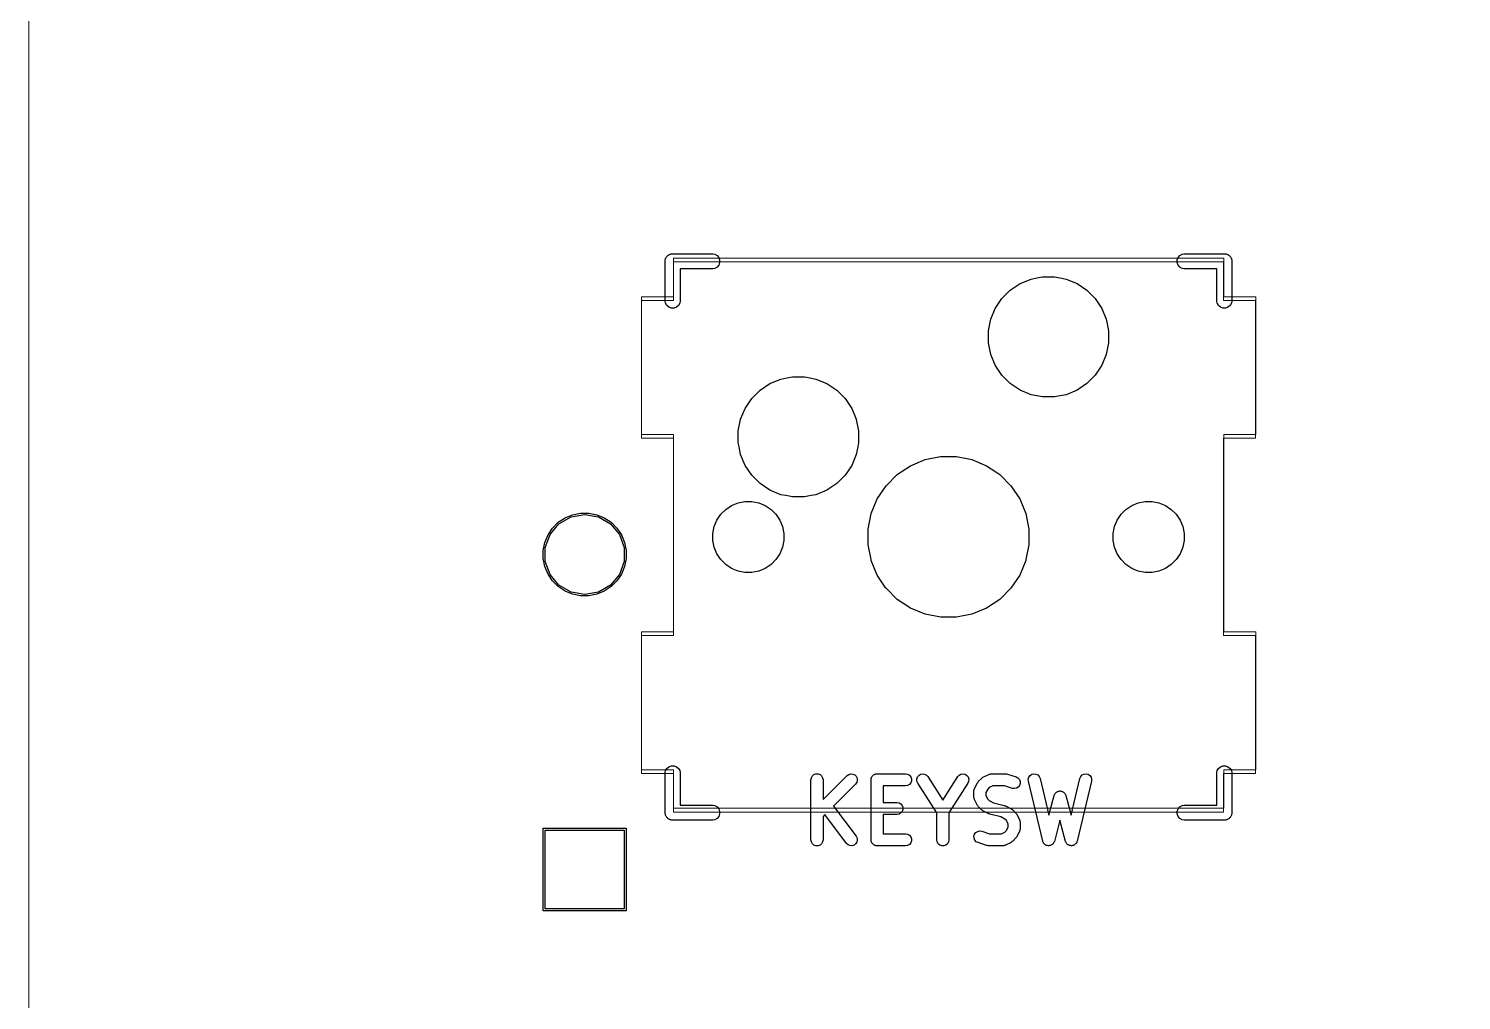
# Model space of a CAD drawing. Header units: millimetres. Extents: x 13 to 222, y -3 to 195.
# Drawn here: x 15.01 to 51.38, y 123.38 to 148.05 of the extents above; entities that cross this region are included whole.
import ezdxf

# ---------------------------------------------------------------- set-up
doc = ezdxf.new("R2010")
doc.units = ezdxf.units.MM
doc.header["$MEASUREMENT"] = 0
doc.layers.add('Ergodox plate', color=7, linetype='Continuous', lineweight=0, true_color=0xf6921e)
doc.layers.add('Orig switch cut', color=7, linetype='Continuous', lineweight=0, true_color=0xde3535)
doc.layers.add('Mask', color=134, linetype='Continuous')
doc.layers.add('Silk', color=142, linetype='Continuous')

msp = doc.modelspace()

# ---------------------------------------------------------------- linework, layer by layer
at = {"layer": 'Ergodox plate'}
msp.add_lwpolyline([(99.143, 40.444), (22.011, 40.444, -0.414214), (15.011, 47.444), (15.011, 171.874, -0.414214), (22.011, 178.874), (125.882, 178.874)], format="xyb", dxfattribs=at)
msp.add_lwpolyline([(45.351, 142.222), (45.351, 141.241), (46.164, 141.241), (46.164, 137.741), (45.351, 137.741), (45.351, 132.732), (46.164, 132.732), (46.164, 129.232), (45.351, 129.232), (45.351, 128.252), (31.381, 128.252), (31.381, 129.232), (30.568, 129.232), (30.568, 132.732), (31.381, 132.732), (31.381, 137.741), (30.568, 137.741), (30.568, 141.241), (31.381, 141.241), (31.381, 142.222)], close=True, dxfattribs=at)
at = {"layer": 'Mask', "linetype": 'Continuous'}
for p, q in [((39.929, 141.407), (40.179, 141.574)), ((40.179, 141.574), (40.457, 141.689)), ((40.457, 141.689), (40.604, 141.718)), ((40.604, 141.718), (40.751, 141.748)), ((40.751, 141.748), (41.052, 141.748)), ((41.052, 141.748), (41.199, 141.718)), ((41.199, 141.718), (41.347, 141.689)), ((41.347, 141.689), (41.625, 141.574)), ((41.625, 141.574), (41.874, 141.407)), ((39.549, 140.944), (39.716, 141.194)), ((39.716, 141.194), (39.929, 141.407)), ((41.874, 141.407), (42.087, 141.194)), ((42.087, 141.194), (42.254, 140.944)), ((39.434, 140.667), (39.549, 140.944)), ((42.254, 140.944), (42.369, 140.667)), ((39.376, 140.373), (39.428, 140.637)), ((39.428, 140.637), (39.434, 140.667)), ((42.369, 140.667), (42.375, 140.637)), ((42.375, 140.637), (42.428, 140.373)), ((39.376, 140.372), (39.376, 140.373)), ((39.376, 140.071), (39.376, 140.372)), ((39.434, 139.776), (39.376, 140.071)), ((42.428, 140.071), (42.369, 139.776)), ((42.428, 140.373), (42.428, 140.372)), ((42.428, 140.372), (42.428, 140.071)), ((39.549, 139.499), (39.434, 139.776)), ((42.369, 139.776), (42.254, 139.499)), ((39.716, 139.249), (39.549, 139.499)), ((42.254, 139.499), (42.087, 139.249)), ((33.579, 138.867), (33.829, 139.034)), ((33.829, 139.034), (34.107, 139.149)), ((34.107, 139.149), (34.254, 139.178)), ((34.254, 139.178), (34.401, 139.208)), ((34.401, 139.208), (34.702, 139.208)), ((34.702, 139.208), (34.849, 139.178)), ((34.849, 139.178), (34.997, 139.149)), ((34.997, 139.149), (35.275, 139.034)), ((35.275, 139.034), (35.524, 138.867)), ((39.929, 139.036), (39.716, 139.249)), ((40.179, 138.869), (39.929, 139.036)), ((41.874, 139.036), (41.625, 138.869)), ((42.087, 139.249), (41.874, 139.036)), ((33.199, 138.404), (33.366, 138.654)), ((33.366, 138.654), (33.579, 138.867)), ((35.524, 138.867), (35.737, 138.654)), ((35.737, 138.654), (35.904, 138.404)), ((40.457, 138.754), (40.179, 138.869)), ((40.604, 138.725), (40.457, 138.754)), ((40.751, 138.696), (40.604, 138.725)), ((41.052, 138.696), (40.751, 138.696)), ((41.199, 138.725), (41.052, 138.696)), ((41.347, 138.754), (41.199, 138.725)), ((41.625, 138.869), (41.347, 138.754)), ((33.085, 138.128), (33.199, 138.404)), ((35.904, 138.404), (36.018, 138.128)), ((33.026, 137.832), (33.084, 138.127)), ((33.084, 138.127), (33.085, 138.128)), ((36.018, 138.128), (36.019, 138.127)), ((36.019, 138.127), (36.078, 137.832)), ((33.026, 137.531), (33.026, 137.832)), ((33.046, 137.428), (33.026, 137.531)), ((36.078, 137.531), (36.057, 137.428)), ((36.078, 137.832), (36.078, 137.531)), ((33.084, 137.236), (33.046, 137.428)), ((33.199, 136.959), (33.084, 137.236)), ((36.019, 137.236), (35.904, 136.959)), ((36.057, 137.428), (36.019, 137.236)), ((37.766, 137.104), (38.161, 137.183)), ((38.161, 137.183), (38.563, 137.183)), ((38.563, 137.183), (38.957, 137.104)), ((33.366, 136.709), (33.199, 136.959)), ((35.904, 136.959), (35.737, 136.709)), ((37.061, 136.727), (37.16, 136.793)), ((37.16, 136.793), (37.395, 136.95)), ((37.395, 136.95), (37.766, 137.104)), ((37.766, 137.104), (37.766, 137.104)), ((37.766, 137.104), (37.766, 137.104)), ((38.957, 137.104), (38.957, 137.104)), ((38.957, 137.104), (38.957, 137.104)), ((38.957, 137.104), (39.328, 136.95)), ((39.328, 136.95), (39.563, 136.793)), ((39.563, 136.793), (39.663, 136.727)), ((33.579, 136.496), (33.366, 136.709)), ((33.829, 136.329), (33.579, 136.496)), ((35.524, 136.496), (35.275, 136.329)), ((35.737, 136.709), (35.524, 136.496)), ((36.553, 136.108), (36.776, 136.443)), ((36.776, 136.443), (37.061, 136.727)), ((36.776, 136.443), (36.776, 136.443)), ((39.663, 136.727), (39.947, 136.443)), ((39.947, 136.443), (39.947, 136.443)), ((39.947, 136.443), (40.17, 136.108)), ((33.019, 136.008), (33.193, 136.043)), ((33.193, 136.043), (33.37, 136.043)), ((33.37, 136.043), (33.544, 136.008)), ((34.107, 136.214), (33.829, 136.329)), ((34.229, 136.19), (34.107, 136.214)), ((34.401, 136.156), (34.229, 136.19)), ((34.702, 136.156), (34.401, 136.156)), ((34.875, 136.19), (34.702, 136.156)), ((34.997, 136.214), (34.875, 136.19)), ((35.275, 136.329), (34.997, 136.214)), ((36.399, 135.737), (36.553, 136.108)), ((40.17, 136.108), (40.324, 135.737)), ((43.179, 136.008), (43.353, 136.043)), ((43.353, 136.043), (43.53, 136.043)), ((43.53, 136.043), (43.704, 136.008)), ((28.628, 135.628), (28.819, 135.707)), ((28.819, 135.707), (29.022, 135.748)), ((29.022, 135.748), (29.229, 135.748)), ((29.229, 135.748), (29.432, 135.707)), ((29.432, 135.707), (29.623, 135.628)), ((32.483, 135.568), (32.582, 135.716)), ((32.582, 135.716), (32.707, 135.841)), ((32.707, 135.841), (32.855, 135.94)), ((32.855, 135.94), (33.019, 136.008)), ((33.544, 136.008), (33.708, 135.94)), ((33.708, 135.94), (33.856, 135.841)), ((33.856, 135.841), (33.982, 135.716)), ((33.982, 135.716), (34.08, 135.568)), ((36.321, 135.343), (36.399, 135.737)), ((36.399, 135.737), (36.399, 135.737)), ((40.324, 135.737), (40.324, 135.737)), ((40.324, 135.737), (40.403, 135.343)), ((42.643, 135.568), (42.742, 135.716)), ((42.742, 135.716), (42.867, 135.841)), ((42.867, 135.841), (43.015, 135.94)), ((43.015, 135.94), (43.179, 136.008)), ((43.704, 136.008), (43.868, 135.94)), ((43.868, 135.94), (44.016, 135.841)), ((44.016, 135.841), (44.142, 135.716)), ((44.142, 135.716), (44.24, 135.568)), ((28.194, 135.194), (28.309, 135.367)), ((28.309, 135.367), (28.456, 135.513)), ((28.456, 135.513), (28.628, 135.628)), ((29.623, 135.628), (29.796, 135.513)), ((29.796, 135.513), (29.942, 135.367)), ((29.942, 135.367), (30.057, 135.194)), ((32.381, 135.23), (32.415, 135.404)), ((32.415, 135.404), (32.483, 135.568)), ((34.08, 135.568), (34.148, 135.404)), ((34.148, 135.404), (34.183, 135.23)), ((36.321, 134.941), (36.321, 135.343)), ((40.403, 135.343), (40.403, 134.941)), ((42.541, 135.23), (42.575, 135.404)), ((42.575, 135.404), (42.643, 135.568)), ((44.24, 135.568), (44.308, 135.404)), ((44.308, 135.404), (44.343, 135.23)), ((28.075, 134.8), (28.115, 135.003)), ((28.115, 135.003), (28.194, 135.194)), ((30.057, 135.194), (30.136, 135.003)), ((30.136, 135.003), (30.177, 134.8)), ((32.381, 135.053), (32.381, 135.23)), ((32.415, 134.879), (32.381, 135.053)), ((34.183, 135.053), (34.148, 134.879)), ((34.183, 135.23), (34.183, 135.053)), ((42.541, 135.053), (42.541, 135.23)), ((42.575, 134.879), (42.541, 135.053)), ((44.343, 135.053), (44.308, 134.879)), ((44.343, 135.23), (44.343, 135.053)), ((28.075, 134.593), (28.075, 134.8)), ((28.115, 134.39), (28.075, 134.593)), ((30.177, 134.593), (30.136, 134.39)), ((30.177, 134.8), (30.177, 134.593)), ((32.483, 134.715), (32.415, 134.879)), ((32.582, 134.567), (32.483, 134.715)), ((34.08, 134.715), (33.982, 134.567)), ((34.148, 134.879), (34.08, 134.715)), ((36.395, 134.567), (36.321, 134.941)), ((40.403, 134.941), (40.329, 134.567)), ((42.643, 134.715), (42.575, 134.879)), ((42.742, 134.567), (42.643, 134.715)), ((44.24, 134.715), (44.142, 134.567)), ((44.308, 134.879), (44.24, 134.715)), ((28.194, 134.199), (28.115, 134.39)), ((30.136, 134.39), (30.057, 134.199)), ((32.707, 134.442), (32.582, 134.567)), ((32.855, 134.343), (32.707, 134.442)), ((33.019, 134.275), (32.855, 134.343)), ((33.193, 134.241), (33.019, 134.275)), ((33.37, 134.241), (33.193, 134.241)), ((33.544, 134.275), (33.37, 134.241)), ((33.708, 134.343), (33.544, 134.275)), ((33.856, 134.442), (33.708, 134.343)), ((33.982, 134.567), (33.856, 134.442)), ((36.399, 134.546), (36.395, 134.567)), ((36.553, 134.175), (36.399, 134.546)), ((40.324, 134.546), (40.17, 134.175)), ((40.329, 134.567), (40.324, 134.546)), ((42.867, 134.442), (42.742, 134.567)), ((43.015, 134.343), (42.867, 134.442)), ((43.179, 134.275), (43.015, 134.343)), ((43.353, 134.241), (43.179, 134.275)), ((43.53, 134.241), (43.353, 134.241)), ((43.704, 134.275), (43.53, 134.241)), ((43.868, 134.343), (43.704, 134.275)), ((44.016, 134.442), (43.868, 134.343)), ((44.142, 134.567), (44.016, 134.442)), ((28.309, 134.027), (28.194, 134.199)), ((28.456, 133.88), (28.309, 134.027)), ((28.628, 133.765), (28.456, 133.88)), ((29.796, 133.88), (29.623, 133.765)), ((29.942, 134.027), (29.796, 133.88)), ((30.057, 134.199), (29.942, 134.027)), ((36.775, 133.842), (36.553, 134.175)), ((40.17, 134.175), (39.948, 133.842)), ((28.819, 133.686), (28.628, 133.765)), ((29.022, 133.646), (28.819, 133.686)), ((29.229, 133.646), (29.022, 133.646)), ((29.432, 133.686), (29.229, 133.646)), ((29.623, 133.765), (29.432, 133.686)), ((36.776, 133.84), (36.775, 133.842)), ((37.061, 133.556), (36.776, 133.84)), ((37.395, 133.333), (37.061, 133.556)), ((37.061, 133.556), (37.061, 133.556)), ((39.663, 133.556), (39.328, 133.333)), ((39.947, 133.84), (39.663, 133.556)), ((39.663, 133.556), (39.663, 133.556)), ((39.948, 133.842), (39.947, 133.84)), ((37.766, 133.179), (37.395, 133.333)), ((38.161, 133.101), (37.766, 133.179)), ((37.766, 133.179), (37.766, 133.179)), ((37.766, 133.179), (37.766, 133.179)), ((38.957, 133.179), (38.563, 133.101)), ((39.328, 133.333), (38.957, 133.179)), ((38.957, 133.179), (38.957, 133.179)), ((38.957, 133.179), (38.957, 133.179)), ((38.563, 133.101), (38.161, 133.101)), ((28.075, 125.646), (28.075, 127.748)), ((28.075, 127.748), (30.177, 127.748)), ((30.177, 127.748), (30.177, 125.646)), ((30.177, 125.646), (28.075, 125.646))]:
    msp.add_line(p, q, dxfattribs=at)
at = {"layer": 'Orig switch cut', "lineweight": 0}
msp.add_line((15.011, 195.047), (15.011, 39.143), dxfattribs=at)
at = {"layer": 'Orig switch cut'}
msp.add_lwpolyline([(45.347, 142.127), (45.347, 141.146), (46.16, 141.146), (46.16, 137.646), (45.347, 137.646), (45.347, 132.637), (46.16, 132.637), (46.16, 129.137), (45.347, 129.137), (45.347, 128.157), (31.377, 128.157), (31.377, 129.137), (30.564, 129.137), (30.564, 132.637), (31.377, 132.637), (31.377, 137.646), (30.564, 137.646), (30.564, 141.146), (31.377, 141.146), (31.377, 142.127)], close=True, dxfattribs=at)
at = {"layer": 'Silk', "linetype": 'Continuous'}
for p, q in [((31.18, 142.208), (31.188, 142.222)), ((31.188, 142.222), (31.194, 142.238)), ((31.194, 142.238), (31.205, 142.251)), ((31.205, 142.251), (31.213, 142.266)), ((31.213, 142.266), (31.226, 142.277)), ((31.226, 142.277), (31.237, 142.29)), ((31.237, 142.29), (31.252, 142.298)), ((31.252, 142.298), (31.265, 142.309)), ((31.265, 142.309), (31.281, 142.315)), ((31.281, 142.315), (31.296, 142.323)), ((31.296, 142.323), (31.312, 142.326)), ((31.312, 142.326), (31.328, 142.332)), ((31.328, 142.332), (31.345, 142.332)), ((31.345, 142.332), (31.345, 142.332)), ((31.345, 142.332), (32.378, 142.332)), ((32.378, 142.332), (32.428, 142.323)), ((32.428, 142.323), (32.486, 142.29)), ((32.486, 142.29), (32.529, 142.238)), ((32.529, 142.238), (32.552, 142.175)), ((44.171, 142.175), (44.194, 142.238)), ((44.194, 142.238), (44.237, 142.29)), ((44.237, 142.29), (44.296, 142.323)), ((44.296, 142.323), (44.345, 142.332)), ((44.345, 142.332), (45.378, 142.332)), ((45.378, 142.332), (45.395, 142.332)), ((45.378, 142.332), (45.378, 142.332)), ((45.395, 142.332), (45.411, 142.326)), ((45.411, 142.326), (45.428, 142.323)), ((45.428, 142.323), (45.442, 142.315)), ((45.442, 142.315), (45.458, 142.309)), ((45.458, 142.309), (45.471, 142.298)), ((45.471, 142.298), (45.486, 142.29)), ((45.486, 142.29), (45.497, 142.277)), ((45.497, 142.277), (45.51, 142.266)), ((45.51, 142.266), (45.518, 142.251)), ((45.518, 142.251), (45.529, 142.238)), ((45.529, 142.238), (45.535, 142.222)), ((45.535, 142.222), (45.543, 142.208)), ((31.171, 142.175), (31.177, 142.191)), ((31.171, 142.158), (31.171, 142.175)), ((31.171, 141.125), (31.171, 142.158)), ((31.171, 142.158), (31.171, 142.158)), ((31.177, 142.191), (31.18, 142.208)), ((32.378, 141.951), (31.552, 141.951)), ((31.552, 141.951), (31.552, 141.125)), ((32.428, 141.96), (32.378, 141.951)), ((32.486, 141.993), (32.428, 141.96)), ((32.529, 142.045), (32.486, 141.993)), ((32.552, 142.108), (32.529, 142.045)), ((32.552, 142.175), (32.552, 142.108)), ((44.171, 142.108), (44.171, 142.175)), ((44.194, 142.045), (44.171, 142.108)), ((44.237, 141.993), (44.194, 142.045)), ((44.296, 141.96), (44.237, 141.993)), ((44.345, 141.951), (44.296, 141.96)), ((45.171, 141.951), (44.345, 141.951)), ((45.171, 141.125), (45.171, 141.951)), ((45.543, 142.208), (45.546, 142.191)), ((45.546, 142.191), (45.552, 142.175)), ((45.552, 142.175), (45.552, 142.158)), ((45.552, 142.158), (45.552, 142.158)), ((45.552, 142.158), (45.552, 141.125)), ((31.18, 141.075), (31.171, 141.125)), ((31.213, 141.017), (31.18, 141.075)), ((31.265, 140.974), (31.213, 141.017)), ((31.328, 140.951), (31.265, 140.974)), ((31.395, 140.951), (31.328, 140.951)), ((31.458, 140.974), (31.395, 140.951)), ((31.51, 141.017), (31.458, 140.974)), ((31.543, 141.075), (31.51, 141.017)), ((31.552, 141.125), (31.543, 141.075)), ((45.18, 141.075), (45.171, 141.125)), ((45.213, 141.017), (45.18, 141.075)), ((45.265, 140.974), (45.213, 141.017)), ((45.328, 140.951), (45.265, 140.974)), ((45.395, 140.951), (45.328, 140.951)), ((45.458, 140.974), (45.395, 140.951)), ((45.51, 141.017), (45.458, 140.974)), ((45.543, 141.075), (45.51, 141.017)), ((45.552, 141.125), (45.543, 141.075)), ((28.778, 135.651), (29.126, 135.712)), ((29.126, 135.712), (29.473, 135.651)), ((28.246, 135.204), (28.473, 135.474)), ((28.473, 135.474), (28.778, 135.651)), ((29.473, 135.651), (29.778, 135.474)), ((29.778, 135.474), (30.005, 135.204)), ((28.126, 134.873), (28.246, 135.204)), ((30.005, 135.204), (30.126, 134.873)), ((28.126, 134.52), (28.126, 134.873)), ((30.126, 134.873), (30.126, 134.52)), ((28.246, 134.189), (28.126, 134.52)), ((30.126, 134.52), (30.005, 134.189)), ((28.473, 133.919), (28.246, 134.189)), ((28.778, 133.742), (28.473, 133.919)), ((29.778, 133.919), (29.473, 133.742)), ((30.005, 134.189), (29.778, 133.919)), ((29.126, 133.681), (28.778, 133.742)), ((29.473, 133.742), (29.126, 133.681)), ((31.171, 129.158), (31.18, 129.208)), ((31.171, 128.175), (31.171, 129.158)), ((31.18, 129.208), (31.213, 129.266)), ((31.213, 129.266), (31.265, 129.309)), ((31.265, 129.309), (31.328, 129.332)), ((31.328, 129.332), (31.395, 129.332)), ((31.395, 129.332), (31.458, 129.309)), ((31.458, 129.309), (31.51, 129.266)), ((31.51, 129.266), (31.543, 129.208)), ((31.543, 129.208), (31.552, 129.158)), ((31.552, 129.158), (31.552, 128.332)), ((35.83, 129.114), (35.881, 129.128)), ((35.881, 129.128), (35.934, 129.123)), ((36.534, 129.126), (36.547, 129.129)), ((36.547, 129.129), (37.273, 129.129)), ((37.273, 129.129), (37.325, 129.119)), ((37.65, 129.117), (37.702, 129.128)), ((37.702, 129.128), (37.754, 129.122)), ((38.679, 129.122), (38.731, 129.128)), ((38.731, 129.128), (38.783, 129.117)), ((39.442, 129.127), (39.45, 129.129)), ((39.45, 129.129), (39.813, 129.129)), ((39.813, 129.129), (39.837, 129.124)), ((40.478, 129.116), (40.53, 129.128)), ((40.53, 129.128), (40.582, 129.122)), ((41.802, 129.122), (41.854, 129.128)), ((41.854, 129.128), (41.906, 129.116)), ((45.171, 129.158), (45.18, 129.208)), ((45.171, 128.332), (45.171, 129.158)), ((45.18, 129.208), (45.213, 129.266)), ((45.213, 129.266), (45.265, 129.309)), ((45.265, 129.309), (45.328, 129.332)), ((45.328, 129.332), (45.395, 129.332)), ((45.395, 129.332), (45.458, 129.309)), ((45.458, 129.309), (45.51, 129.266)), ((45.51, 129.266), (45.543, 129.208)), ((45.543, 129.208), (45.552, 129.158)), ((45.552, 129.158), (45.552, 128.125)), ((34.871, 128.976), (34.88, 129.028)), ((34.871, 127.452), (34.871, 128.976)), ((34.88, 129.028), (34.907, 129.074)), ((34.907, 129.074), (34.947, 129.108)), ((34.947, 129.108), (34.997, 129.126)), ((34.997, 129.126), (35.05, 129.126)), ((35.05, 129.126), (35.1, 129.108)), ((35.1, 129.108), (35.14, 129.074)), ((35.14, 129.074), (35.167, 129.028)), ((35.167, 129.028), (35.176, 128.976)), ((35.176, 128.473), (35.786, 129.084)), ((35.176, 128.976), (35.176, 128.473)), ((36.002, 128.868), (35.442, 128.309)), ((35.786, 129.084), (35.83, 129.114)), ((35.934, 129.123), (35.982, 129.101)), ((35.982, 129.101), (36.019, 129.064)), ((36.032, 128.912), (36.002, 128.868)), ((36.019, 129.064), (36.041, 129.016)), ((36.046, 128.963), (36.032, 128.912)), ((36.041, 129.016), (36.046, 128.963)), ((36.395, 128.976), (36.397, 128.989)), ((36.395, 127.452), (36.395, 128.976)), ((36.397, 129.003), (36.402, 129.015)), ((36.397, 128.989), (36.397, 129.003)), ((36.402, 129.015), (36.404, 129.028)), ((36.404, 129.028), (36.411, 129.04)), ((36.411, 129.04), (36.415, 129.052)), ((36.415, 129.052), (36.424, 129.063)), ((36.424, 129.063), (36.431, 129.074)), ((36.431, 129.074), (36.441, 129.083)), ((36.441, 129.083), (36.449, 129.093)), ((36.449, 129.093), (36.461, 129.1)), ((36.461, 129.1), (36.471, 129.108)), ((36.471, 129.108), (36.484, 129.113)), ((36.484, 129.113), (36.495, 129.119)), ((36.495, 129.119), (36.508, 129.122)), ((36.508, 129.122), (36.521, 129.126)), ((36.521, 129.126), (36.534, 129.126)), ((37.273, 128.824), (36.7, 128.824)), ((36.7, 128.824), (36.7, 128.403)), ((37.325, 128.833), (37.273, 128.824)), ((37.325, 129.119), (37.371, 129.093)), ((37.371, 128.859), (37.325, 128.833)), ((37.371, 129.093), (37.405, 129.052)), ((37.405, 128.9), (37.371, 128.859)), ((37.405, 129.052), (37.423, 129.003)), ((37.423, 128.95), (37.405, 128.9)), ((37.423, 129.003), (37.423, 128.95)), ((37.557, 128.996), (37.573, 129.047)), ((37.56, 128.943), (37.557, 128.996)), ((37.58, 128.894), (37.56, 128.943)), ((37.573, 129.047), (37.606, 129.089)), ((38.064, 128.134), (37.58, 128.894)), ((37.606, 129.089), (37.65, 129.117)), ((37.754, 129.122), (37.801, 129.097)), ((37.801, 129.097), (37.837, 129.058)), ((37.837, 129.058), (38.217, 128.462)), ((38.217, 128.462), (38.596, 129.058)), ((38.853, 128.894), (38.369, 128.134)), ((38.596, 129.058), (38.632, 129.097)), ((38.632, 129.097), (38.679, 129.122)), ((38.783, 129.117), (38.827, 129.089)), ((38.827, 129.089), (38.86, 129.047)), ((38.873, 128.943), (38.853, 128.894)), ((38.86, 129.047), (38.876, 128.996)), ((38.876, 128.996), (38.873, 128.943)), ((39.024, 128.754), (39.096, 128.899)), ((39.096, 128.899), (39.111, 128.919)), ((39.111, 128.919), (39.125, 128.939)), ((39.125, 128.939), (39.197, 129.011)), ((39.197, 129.011), (39.217, 129.025)), ((39.217, 129.025), (39.237, 129.04)), ((39.237, 129.04), (39.382, 129.112)), ((39.395, 128.778), (39.358, 128.741)), ((39.382, 129.112), (39.391, 129.115)), ((39.391, 129.115), (39.398, 129.119)), ((39.486, 128.824), (39.395, 128.778)), ((39.398, 129.119), (39.416, 129.122)), ((39.416, 129.122), (39.433, 129.128)), ((39.433, 129.128), (39.442, 129.127)), ((39.788, 128.824), (39.486, 128.824)), ((39.983, 128.759), (39.788, 128.824)), ((39.837, 129.124), (39.861, 129.121)), ((39.861, 129.121), (40.079, 129.048)), ((40.079, 129.048), (40.126, 129.023)), ((40.132, 128.79), (40.087, 128.762)), ((40.126, 129.023), (40.161, 128.983)), ((40.165, 128.831), (40.132, 128.79)), ((40.161, 128.983), (40.18, 128.934)), ((40.182, 128.881), (40.165, 128.831)), ((40.18, 128.934), (40.182, 128.881)), ((40.387, 128.994), (40.403, 129.044)), ((40.391, 128.941), (40.387, 128.994)), ((40.753, 127.417), (40.391, 128.941)), ((40.403, 129.044), (40.434, 129.087)), ((40.434, 129.087), (40.478, 129.116)), ((40.582, 129.122), (40.63, 129.099)), ((40.63, 129.099), (40.666, 129.06)), ((40.666, 129.06), (40.687, 129.011)), ((40.687, 129.011), (40.91, 128.075)), ((41.474, 128.075), (41.697, 129.011)), ((41.993, 128.941), (41.631, 127.417)), ((41.697, 129.011), (41.718, 129.06)), ((41.718, 129.06), (41.754, 129.099)), ((41.754, 129.099), (41.802, 129.122)), ((41.906, 129.116), (41.95, 129.087)), ((41.95, 129.087), (41.981, 129.044)), ((41.981, 129.044), (41.996, 128.994)), ((41.996, 128.994), (41.993, 128.941)), ((36.7, 128.403), (37.055, 128.403)), ((37.055, 128.403), (37.108, 128.394)), ((39.008, 128.686), (39.009, 128.695)), ((39.008, 128.541), (39.008, 128.686)), ((39.009, 128.532), (39.008, 128.541)), ((39.009, 128.703), (39.014, 128.72)), ((39.009, 128.695), (39.009, 128.703)), ((39.009, 128.523), (39.009, 128.532)), ((39.014, 128.506), (39.009, 128.523)), ((39.014, 128.72), (39.017, 128.738)), ((39.017, 128.489), (39.014, 128.506)), ((39.017, 128.738), (39.021, 128.746)), ((39.021, 128.481), (39.017, 128.489)), ((39.021, 128.746), (39.024, 128.754)), ((39.024, 128.473), (39.021, 128.481)), ((39.096, 128.327), (39.024, 128.473)), ((39.358, 128.741), (39.312, 128.65)), ((39.312, 128.65), (39.312, 128.577)), ((39.312, 128.577), (39.358, 128.486)), ((39.358, 128.486), (39.395, 128.448)), ((39.395, 128.448), (39.503, 128.394)), ((40.035, 128.751), (39.983, 128.759)), ((40.087, 128.762), (40.035, 128.751)), ((40.91, 128.075), (41.045, 128.58)), ((41.045, 128.58), (41.05, 128.592)), ((41.05, 128.592), (41.054, 128.605)), ((41.054, 128.605), (41.061, 128.616)), ((41.061, 128.616), (41.067, 128.628)), ((41.067, 128.628), (41.077, 128.638)), ((41.077, 128.638), (41.084, 128.649)), ((41.084, 128.649), (41.095, 128.656)), ((41.095, 128.656), (41.104, 128.665)), ((41.104, 128.665), (41.117, 128.671)), ((41.117, 128.671), (41.128, 128.679)), ((41.128, 128.679), (41.14, 128.682)), ((41.14, 128.682), (41.152, 128.688)), ((41.152, 128.688), (41.166, 128.689)), ((41.166, 128.689), (41.179, 128.693)), ((41.179, 128.693), (41.192, 128.691)), ((41.192, 128.691), (41.205, 128.693)), ((41.205, 128.693), (41.218, 128.689)), ((41.218, 128.689), (41.232, 128.688)), ((41.232, 128.688), (41.243, 128.682)), ((41.243, 128.682), (41.256, 128.679)), ((41.256, 128.679), (41.267, 128.671)), ((41.267, 128.671), (41.28, 128.665)), ((41.28, 128.665), (41.289, 128.656)), ((41.289, 128.656), (41.3, 128.649)), ((41.3, 128.649), (41.307, 128.638)), ((41.307, 128.638), (41.317, 128.628)), ((41.317, 128.628), (41.322, 128.616)), ((41.322, 128.616), (41.33, 128.605)), ((41.33, 128.605), (41.334, 128.592)), ((41.334, 128.592), (41.339, 128.58)), ((41.339, 128.58), (41.474, 128.075)), ((31.171, 128.108), (31.171, 128.175)), ((31.177, 128.092), (31.171, 128.108)), ((31.18, 128.075), (31.177, 128.092)), ((31.188, 128.061), (31.18, 128.075)), ((31.194, 128.045), (31.188, 128.061)), ((31.205, 128.032), (31.194, 128.045)), ((31.552, 128.332), (32.378, 128.332)), ((32.378, 128.332), (32.428, 128.323)), ((32.428, 128.323), (32.486, 128.29)), ((32.486, 128.29), (32.529, 128.238)), ((32.529, 128.045), (32.486, 127.993)), ((32.529, 128.238), (32.552, 128.175)), ((32.552, 128.108), (32.529, 128.045)), ((32.552, 128.175), (32.552, 128.108)), ((35.225, 128.091), (35.176, 128.042)), ((35.176, 128.042), (35.176, 127.452)), ((35.772, 127.361), (35.225, 128.091)), ((35.442, 128.309), (36.016, 127.544)), ((37.055, 128.098), (36.7, 128.098)), ((36.7, 128.098), (36.7, 127.605)), ((37.108, 128.107), (37.055, 128.098)), ((37.108, 128.394), (37.153, 128.367)), ((37.153, 128.134), (37.108, 128.107)), ((37.153, 128.367), (37.187, 128.327)), ((37.187, 128.174), (37.153, 128.134)), ((37.187, 128.327), (37.205, 128.277)), ((37.205, 128.224), (37.187, 128.174)), ((37.205, 128.277), (37.205, 128.224)), ((38.064, 127.452), (38.064, 128.134)), ((38.369, 128.134), (38.369, 127.452)), ((39.111, 128.308), (39.096, 128.327)), ((39.125, 128.288), (39.111, 128.308)), ((39.197, 128.215), (39.125, 128.288)), ((39.217, 128.201), (39.197, 128.215)), ((39.237, 128.187), (39.217, 128.201)), ((39.382, 128.114), (39.237, 128.187)), ((39.398, 128.109), (39.382, 128.114)), ((39.413, 128.103), (39.398, 128.109)), ((39.687, 128.034), (39.413, 128.103)), ((39.503, 128.394), (39.777, 128.326)), ((39.777, 128.326), (39.793, 128.319)), ((39.793, 128.319), (39.809, 128.314)), ((39.809, 128.314), (39.954, 128.242)), ((39.954, 128.242), (39.973, 128.227)), ((39.973, 128.227), (39.993, 128.213)), ((39.993, 128.213), (40.066, 128.141)), ((40.066, 128.141), (40.08, 128.121)), ((40.08, 128.121), (40.095, 128.101)), ((40.095, 128.101), (40.167, 127.956)), ((44.171, 128.175), (44.194, 128.238)), ((44.171, 128.108), (44.171, 128.175)), ((44.194, 128.045), (44.171, 128.108)), ((44.194, 128.238), (44.237, 128.29)), ((44.237, 127.993), (44.194, 128.045)), ((44.237, 128.29), (44.296, 128.323)), ((44.296, 128.323), (44.345, 128.332)), ((44.345, 128.332), (45.171, 128.332)), ((45.529, 128.045), (45.518, 128.032)), ((45.535, 128.061), (45.529, 128.045)), ((45.543, 128.075), (45.535, 128.061)), ((45.546, 128.092), (45.543, 128.075)), ((45.552, 128.108), (45.546, 128.092)), ((45.552, 128.125), (45.552, 128.125)), ((45.552, 128.125), (45.552, 128.108)), ((28.126, 125.697), (28.126, 127.697)), ((28.126, 127.697), (30.126, 127.697)), ((30.126, 127.697), (30.126, 125.697)), ((31.213, 128.017), (31.205, 128.032)), ((31.226, 128.006), (31.213, 128.017)), ((31.237, 127.993), (31.226, 128.006)), ((31.252, 127.985), (31.237, 127.993)), ((31.265, 127.974), (31.252, 127.985)), ((31.281, 127.968), (31.265, 127.974)), ((31.296, 127.96), (31.281, 127.968)), ((31.312, 127.957), (31.296, 127.96)), ((31.328, 127.951), (31.312, 127.957)), ((31.345, 127.951), (31.328, 127.951)), ((32.378, 127.951), (31.345, 127.951)), ((31.345, 127.951), (31.345, 127.951)), ((32.428, 127.96), (32.378, 127.951)), ((32.486, 127.993), (32.428, 127.96)), ((39.104, 127.666), (39.156, 127.677)), ((39.156, 127.677), (39.208, 127.669)), ((39.795, 127.98), (39.687, 128.034)), ((39.833, 127.942), (39.795, 127.98)), ((39.795, 127.65), (39.833, 127.688)), ((39.878, 127.852), (39.833, 127.942)), ((39.833, 127.688), (39.878, 127.778)), ((39.878, 127.778), (39.878, 127.852)), ((40.167, 127.674), (40.095, 127.529)), ((40.167, 127.956), (40.17, 127.947)), ((40.17, 127.683), (40.167, 127.674)), ((40.17, 127.947), (40.174, 127.94)), ((40.174, 127.69), (40.17, 127.683)), ((40.174, 127.94), (40.177, 127.922)), ((40.177, 127.708), (40.174, 127.69)), ((40.177, 127.922), (40.182, 127.905)), ((40.182, 127.725), (40.177, 127.708)), ((40.182, 127.905), (40.182, 127.896)), ((40.182, 127.896), (40.183, 127.888)), ((40.183, 127.742), (40.182, 127.734)), ((40.182, 127.734), (40.182, 127.725)), ((40.183, 127.888), (40.183, 127.742)), ((41.192, 127.949), (41.049, 127.413)), ((41.335, 127.413), (41.192, 127.949)), ((44.296, 127.96), (44.237, 127.993)), ((44.345, 127.951), (44.296, 127.96)), ((45.378, 127.951), (44.345, 127.951)), ((45.395, 127.951), (45.378, 127.951)), ((45.378, 127.951), (45.378, 127.951)), ((45.411, 127.957), (45.395, 127.951)), ((45.428, 127.96), (45.411, 127.957)), ((45.442, 127.968), (45.428, 127.96)), ((45.458, 127.974), (45.442, 127.968)), ((45.471, 127.985), (45.458, 127.974)), ((45.486, 127.993), (45.471, 127.985)), ((45.497, 128.006), (45.486, 127.993)), ((45.51, 128.017), (45.497, 128.006)), ((45.518, 128.032), (45.51, 128.017)), ((34.88, 127.4), (34.871, 127.452)), ((34.907, 127.354), (34.88, 127.4)), ((34.947, 127.32), (34.907, 127.354)), ((34.997, 127.302), (34.947, 127.32)), ((35.1, 127.32), (35.05, 127.302)), ((35.14, 127.354), (35.1, 127.32)), ((35.167, 127.4), (35.14, 127.354)), ((35.176, 127.452), (35.167, 127.4)), ((35.811, 127.325), (35.772, 127.361)), ((35.86, 127.304), (35.811, 127.325)), ((35.963, 127.316), (35.912, 127.301)), ((36.005, 127.348), (35.963, 127.316)), ((36.034, 127.392), (36.005, 127.348)), ((36.016, 127.544), (36.04, 127.496)), ((36.046, 127.444), (36.034, 127.392)), ((36.04, 127.496), (36.046, 127.444)), ((36.397, 127.439), (36.395, 127.452)), ((36.397, 127.426), (36.397, 127.439)), ((36.402, 127.413), (36.397, 127.426)), ((36.404, 127.4), (36.402, 127.413)), ((36.411, 127.389), (36.404, 127.4)), ((36.415, 127.376), (36.411, 127.389)), ((36.424, 127.366), (36.415, 127.376)), ((36.431, 127.354), (36.424, 127.366)), ((36.441, 127.346), (36.431, 127.354)), ((36.449, 127.335), (36.441, 127.346)), ((36.461, 127.329), (36.449, 127.335)), ((36.471, 127.32), (36.461, 127.329)), ((36.484, 127.316), (36.471, 127.32)), ((36.495, 127.309), (36.484, 127.316)), ((36.7, 127.605), (37.273, 127.605)), ((37.273, 127.605), (37.325, 127.595)), ((37.325, 127.595), (37.371, 127.569)), ((37.371, 127.335), (37.325, 127.309)), ((37.371, 127.569), (37.405, 127.528)), ((37.405, 127.376), (37.371, 127.335)), ((37.405, 127.528), (37.423, 127.479)), ((37.423, 127.426), (37.405, 127.376)), ((37.423, 127.479), (37.423, 127.426)), ((38.073, 127.4), (38.064, 127.452)), ((38.1, 127.354), (38.073, 127.4)), ((38.14, 127.32), (38.1, 127.354)), ((38.19, 127.302), (38.14, 127.32)), ((38.293, 127.32), (38.243, 127.302)), ((38.333, 127.354), (38.293, 127.32)), ((38.36, 127.4), (38.333, 127.354)), ((38.369, 127.452), (38.36, 127.4)), ((39.009, 127.547), (39.026, 127.597)), ((39.011, 127.494), (39.009, 127.547)), ((39.03, 127.445), (39.011, 127.494)), ((39.026, 127.597), (39.059, 127.639)), ((39.065, 127.405), (39.03, 127.445)), ((39.059, 127.639), (39.104, 127.666)), ((39.112, 127.38), (39.065, 127.405)), ((39.329, 127.308), (39.112, 127.38)), ((39.208, 127.669), (39.402, 127.605)), ((39.402, 127.605), (39.705, 127.605)), ((39.705, 127.605), (39.795, 127.65)), ((39.8, 127.313), (39.793, 127.309)), ((39.809, 127.316), (39.8, 127.313)), ((39.954, 127.388), (39.809, 127.316)), ((39.973, 127.403), (39.954, 127.388)), ((39.993, 127.417), (39.973, 127.403)), ((40.066, 127.49), (39.993, 127.417)), ((40.08, 127.51), (40.066, 127.49)), ((40.095, 127.529), (40.08, 127.51)), ((40.76, 127.403), (40.753, 127.417)), ((40.764, 127.388), (40.76, 127.403)), ((40.77, 127.379), (40.764, 127.388)), ((40.774, 127.368), (40.77, 127.379)), ((40.785, 127.357), (40.774, 127.368)), ((40.794, 127.344), (40.785, 127.357)), ((40.803, 127.338), (40.794, 127.344)), ((40.811, 127.33), (40.803, 127.338)), ((40.825, 127.323), (40.811, 127.33)), ((40.837, 127.314), (40.825, 127.323)), ((40.848, 127.311), (40.837, 127.314)), ((40.858, 127.306), (40.848, 127.311)), ((40.951, 127.31), (40.941, 127.305)), ((40.962, 127.312), (40.951, 127.31)), ((40.975, 127.321), (40.962, 127.312)), ((40.989, 127.327), (40.975, 127.321)), ((40.997, 127.335), (40.989, 127.327)), ((41.006, 127.341), (40.997, 127.335)), ((41.016, 127.354), (41.006, 127.341)), ((41.027, 127.365), (41.016, 127.354)), ((41.031, 127.375), (41.027, 127.365)), ((41.038, 127.384), (41.031, 127.375)), ((41.042, 127.399), (41.038, 127.384)), ((41.049, 127.413), (41.042, 127.399)), ((41.342, 127.399), (41.335, 127.413)), ((41.346, 127.384), (41.342, 127.399)), ((41.353, 127.375), (41.346, 127.384)), ((41.357, 127.365), (41.353, 127.375)), ((41.368, 127.354), (41.357, 127.365)), ((41.378, 127.341), (41.368, 127.354)), ((41.387, 127.335), (41.378, 127.341)), ((41.395, 127.327), (41.387, 127.335)), ((41.409, 127.321), (41.395, 127.327)), ((41.422, 127.312), (41.409, 127.321)), ((41.433, 127.31), (41.422, 127.312)), ((41.443, 127.305), (41.433, 127.31)), ((41.536, 127.311), (41.526, 127.306)), ((41.546, 127.314), (41.536, 127.311)), ((41.559, 127.323), (41.546, 127.314)), ((41.573, 127.33), (41.559, 127.323)), ((41.581, 127.338), (41.573, 127.33)), ((41.59, 127.344), (41.581, 127.338)), ((41.599, 127.357), (41.59, 127.344)), ((41.609, 127.368), (41.599, 127.357)), ((41.614, 127.379), (41.609, 127.368)), ((41.62, 127.388), (41.614, 127.379)), ((41.624, 127.403), (41.62, 127.388)), ((41.631, 127.417), (41.624, 127.403)), ((35.05, 127.302), (34.997, 127.302)), ((35.912, 127.301), (35.86, 127.304)), ((36.508, 127.307), (36.495, 127.309)), ((36.521, 127.302), (36.508, 127.307)), ((36.534, 127.302), (36.521, 127.302)), ((36.547, 127.3), (36.534, 127.302)), ((37.273, 127.3), (36.547, 127.3)), ((37.325, 127.309), (37.273, 127.3)), ((38.243, 127.302), (38.19, 127.302)), ((39.354, 127.304), (39.329, 127.308)), ((39.378, 127.3), (39.354, 127.304)), ((39.741, 127.3), (39.378, 127.3)), ((39.749, 127.301), (39.741, 127.3)), ((39.758, 127.301), (39.749, 127.301)), ((39.775, 127.306), (39.758, 127.301)), ((39.793, 127.309), (39.775, 127.306)), ((40.874, 127.304), (40.858, 127.306)), ((40.889, 127.3), (40.874, 127.304)), ((40.9, 127.301), (40.889, 127.3)), ((40.911, 127.3), (40.9, 127.301)), ((40.926, 127.304), (40.911, 127.3)), ((40.941, 127.305), (40.926, 127.304)), ((41.458, 127.304), (41.443, 127.305)), ((41.473, 127.3), (41.458, 127.304)), ((41.484, 127.301), (41.473, 127.3)), ((41.495, 127.3), (41.484, 127.301)), ((41.51, 127.304), (41.495, 127.3)), ((41.526, 127.306), (41.51, 127.304)), ((30.126, 125.697), (28.126, 125.697))]:
    msp.add_line(p, q, dxfattribs=at)

doc.saveas('drawing.dxf')
